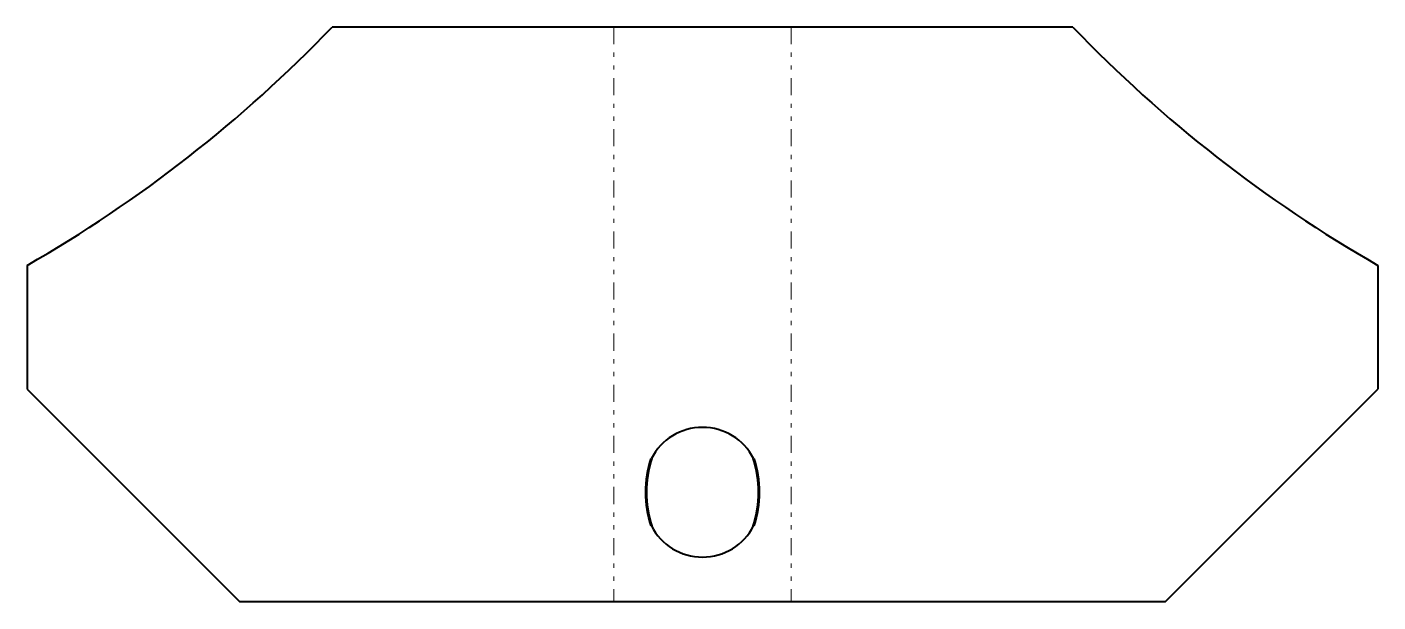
# Model space of a CAD drawing. Header units: millimetres. Extents: x 1335 to 1652, y 0 to 135.
import ezdxf

# ---------------------------------------------------------------- set-up
doc = ezdxf.new("R2010")
doc.units = ezdxf.units.MM
for name, pattern in [('K5LT32768', [0]), ('K5LT32769', [12, 4, -2, 1, -2, 1, -2]), ('K5LT_BASIC', [0])]:
    doc.linetypes.add(name, pattern=pattern)
doc.layers.add('Системный слой', color=7, linetype='Continuous')

msp = doc.modelspace()

# ---------------------------------------------------------------- linework, layer by layer
at = {"color": 7, "linetype": 'K5LT32768', "lineweight": 40}
for p, q in [((1464, 135), (1406.62, 135)), ((1481.59, 135), (1464, 135)), ((1505.59, 135), (1481.59, 135)), ((1523.19, 135), (1505.59, 135)), ((1580.57, 135), (1523.19, 135)), ((1335, 79.03), (1335, 50)), ((1652.19, 79.03), (1652.19, 50)), ((1335, 50), (1385, 0)), ((1602.19, 0), (1652.19, 50)), ((1464, 0), (1385, 0)), ((1481.59, 0), (1464, 0)), ((1505.59, 0), (1481.59, 0)), ((1523.19, 0), (1505.59, 0)), ((1602.19, 0), (1523.19, 0))]:
    msp.add_line(p, q, dxfattribs=at)
at = {"color": 7, "linetype": 'K5LT32769', "lineweight": 18}
for p, q in [((1472.8, 135), (1472.8, 0)), ((1514.39, 135), (1514.39, 0))]:
    msp.add_line(p, q, dxfattribs=at)
at = {"color": 7, "linetype": 'K5LT32768', "lineweight": 40}
for centre, radius, start, end in [((1177, 355), 318, 299.7922, 316.2253), ((1810.19, 355), 318, 223.7747, 240.2078), ((1493.59, 27.5), 13.5, 27.266, 152.734), ((1493.59, 24.04), 13.5, 207.266, 332.734)]:
    msp.add_arc(centre, radius, start, end, dxfattribs=at)
at = {"layer": 'Системный слой', "color": 150, "linetype": 'K5LT_BASIC', "lineweight": 60}
for centre, start, end in [((1506.5, 25.77), 162.363, 197.637), ((1480.69, 25.77), 342.363, 17.637)]:
    msp.add_arc(centre, 26.13, start, end, dxfattribs=at)

doc.saveas('drawing.dxf')
